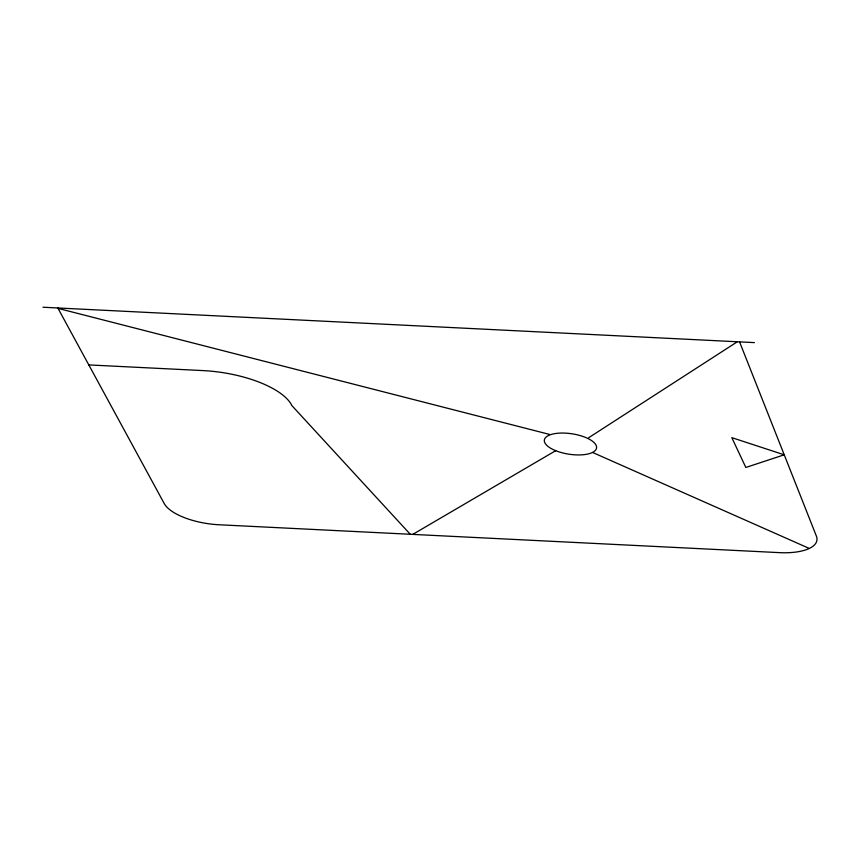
<?xml version="1.0" encoding="UTF-8"?>
<svg xmlns="http://www.w3.org/2000/svg" width="860" height="860" viewBox="0 0 860 860"><rect width="100%" height="100%" fill="white"/><g stroke="black" fill="none" stroke-linecap="round" stroke-linejoin="round"><path stroke-width="1.29" d="M588.595 437.783L736.945 342.022M412.811 534.361L555.7 450.672M43 307.235L754.392 342.613M88.806 364.919L203.057 370.596A76.303 29.82 8.7 0 1 291.863 405.576L410.263 534.264M57.491 308.235L549.433 434.386M592.733 452.521L808.851 548.25M57.824 307.977L164.271 503.616A47.332 18.49 8.7 0 0 217.591 524.686L780.772 552.7A47.332 18.49 8.7 0 0 816.366 536.049L739.568 341.882M784.234 454.811L745.835 467.464L731.817 437.643L784.234 454.811M555.431 450.575A26.391 10.309 8.7 0 0 596.496 448.275A26.391 10.309 8.7 0 0 559.451 433.128A26.391 10.309 8.7 0 0 555.431 450.575"/></g></svg>
